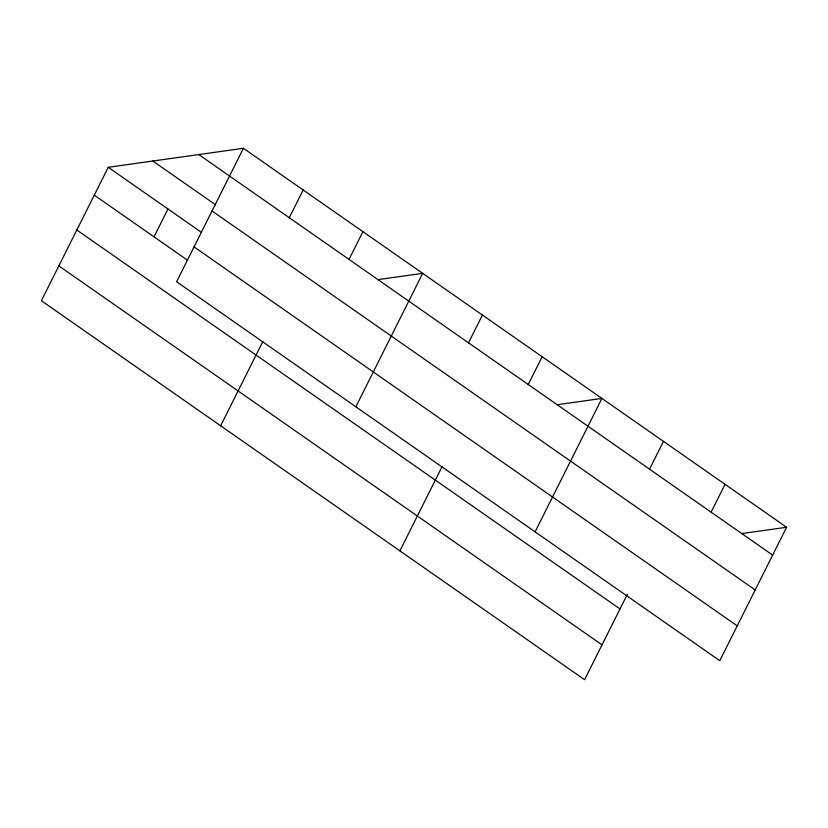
<?xml version="1.0" encoding="UTF-8"?>
<svg xmlns="http://www.w3.org/2000/svg" width="828" height="828" viewBox="0 0 828 828"><rect width="100%" height="100%" fill="white"/><g stroke="black" fill="none" stroke-linecap="round" stroke-linejoin="round"><path stroke-width="1.24" d="M243.422 148.295L176.602 281.727L719.78 660.703L786.6 527.27L243.422 148.295L108.22 167.297L41.4 300.73L584.578 679.705L627.313 594.359M154.018 236.839L167.97 208.987M289.22 217.836L303.172 189.985M220.652 425.789L262.828 341.571M348.971 259.526L362.923 231.674M355.854 406.786L422.673 273.354L378.054 279.626M468.472 342.895L482.424 315.044M399.903 550.848L442.069 466.63M528.223 384.585L542.164 356.733M535.105 531.845L601.915 398.423L557.306 404.695M649.535 469.228L663.476 441.365M711.097 512.17L725.038 484.318M741.981 533.542L786.6 527.27M198.803 154.567L772.648 555.122M152.838 161.025L215.725 204.909M212.03 210.985L755.208 589.96M108.22 167.297L201.514 232.389M194.052 246.889L737.23 625.865M94.268 195.149L187.563 260.24M76.818 229.998L620.006 608.963M58.85 265.891L602.028 644.867"/></g></svg>
